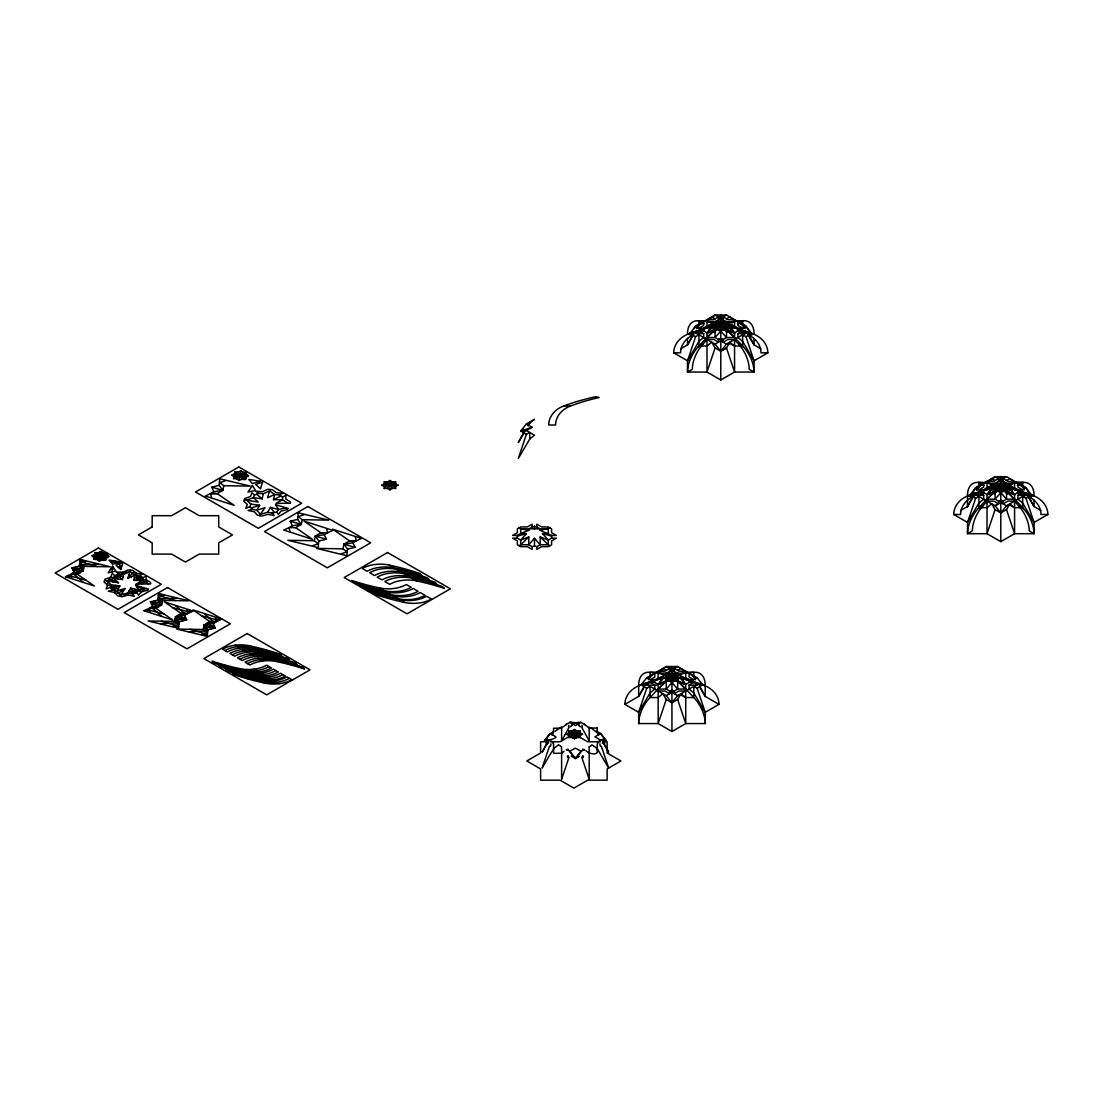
<?xml version="1.0" encoding="UTF-8"?>
<svg xmlns="http://www.w3.org/2000/svg" width="1103" height="1103" viewBox="0 0 1103 1103"><rect width="100%" height="100%" fill="white"/><g stroke="black" fill="none" stroke-linecap="round" stroke-linejoin="round"><path stroke-width="1.5" d="M532.115 546.688L532.115 549.418L527.386 546.688L520.699 546.688L517.362 544.758L517.362 540.897L512.633 538.167L517.362 538.167L520.699 540.098L528.778 536.94L528.778 544.758L532.115 546.688L534.486 545.985L536.844 546.688L540.194 544.758L548.26 544.758L549.942 545.723M536.844 526.917L536.844 524.187L541.573 526.917L548.26 526.917L551.61 528.847L551.61 532.708L556.339 535.438L551.61 535.438L540.194 530.336L540.194 528.847L534.486 526.214L528.778 528.847L520.699 528.847L519.03 527.882M553.554 730.365L553.568 732.709L552.12 735.122M553.554 749.778L553.554 753.28L555.264 753.28M553.554 730.296L553.554 728.449M589.195 756.534L589.195 779.297L581.846 757.458M589.195 740.471L589.195 730.448M589.195 730.034L589.181 728.063L585.638 725.222M597.261 730.669L597.261 732.695L591.277 728.145M597.261 730.517L597.261 728.049L589.181 728.035M695.428 679.751L693.787 676.966L689.058 673.133L689.058 676.994L693.787 679.724L689.058 679.724L677.642 674.636L677.642 673.133L671.934 670.5L666.226 673.133L658.16 673.133L656.478 672.168M744.263 328.211L742.636 325.44L737.907 321.607L737.907 325.468L742.636 328.198L737.907 328.198L726.491 323.11L726.491 321.607L720.783 318.974L715.075 321.607L706.995 321.607L705.327 320.642M561.62 751.115L561.62 779.297L562.709 776.071M589.181 727.18L591.167 728.09M597.233 743.725L597.247 748.62L608.677 768.046L602.362 749.213M85.772 561.399L79.995 563.33L84.09 566.363L110.479 566.777L80.023 559.455L79.43 566.032L83.125 570.982L77.417 574.291L70.757 574.318L65.532 576.717L94.348 585.983L77.417 574.291L72.012 574.305M164.237 595.441L158.46 597.357L162.541 600.39L188.93 600.818L158.474 593.497L157.881 600.06L161.576 605.023L155.881 608.318L149.222 608.346L143.983 610.745L172.799 620.01L155.881 608.318L151.718 608.332M172.84 626.366L178.617 624.436L174.522 621.403L148.133 620.989L178.589 628.296L179.182 621.734L175.501 616.784L181.195 613.475L187.855 613.447L193.094 611.048L164.278 601.783L181.195 613.475L185.773 613.461M201.518 634.459L207.281 632.529L203.2 629.496L176.811 629.082L207.267 636.39L207.86 629.827L204.165 624.877L209.86 621.568L216.533 621.54L221.758 619.141L192.942 609.876L209.86 621.568L215.278 621.554M597.261 752.467C595.758 755.265 588.382 753.666 585.941 750.647M106.605 555.002L106.633 553.072L103.296 552.92L101.007 551.514L98.415 552.727L95.065 552.631L94.651 554.547L92.114 555.802L94.113 557.346L106.605 555.002L108.825 556.436L106.495 557.828L94.651 554.547M246.341 474.318L246.369 472.387L243.032 472.236L240.744 470.829L238.151 472.043L234.815 471.946L234.401 473.863L231.864 475.117L233.864 476.675L246.341 474.318L248.561 475.765L246.231 477.144L234.401 473.863M559.359 728.242L561.62 726.946L561.62 731.248M142.838 577.765L142.714 580.495L136.22 584.052L150.628 583.914L150.697 582.549L146.092 579.737L146.272 575.876L142.838 577.765L139.585 575.573L134.897 575.228L127.81 578.399L130.237 570.182M146.602 582.853L146.727 580.123M282.575 497.246L282.465 499.811L275.957 503.368L290.379 503.23L290.434 501.865L285.842 499.066L286.022 495.206L282.589 497.081L279.321 494.889L274.633 494.544L267.56 497.715L269.987 489.511M106.495 557.828L106.371 559.759L95.065 552.631M246.231 477.144L246.121 479.074L234.815 471.946M99.697 552.12L99.422 554.519L96.761 552.672M94.113 557.346L93.796 559.276L97.092 559.593L99.16 561.11L101.007 551.514M102.165 552.217L101.89 554.602L104.95 552.989M112.01 571.919L112.658 566.253L115.787 571.106L108.232 572.733L112.658 566.253M233.864 476.675L233.533 478.592L236.828 478.923L238.896 480.439L240.744 470.829M71.736 578.124L70.757 574.318L74.094 572.374L83.125 570.982L84.09 566.363M150.187 612.151L149.222 608.346L152.559 606.416L161.576 605.023L162.541 600.39M174.522 621.403L175.501 616.784L184.518 615.391L187.855 613.447L186.89 609.642M212.589 493.62L217.167 493.606L234.084 505.298L205.268 496.033L210.508 493.634L217.167 493.606L222.861 490.311L219.166 485.348L219.773 478.785L250.216 486.092L223.826 485.678L219.745 482.645L225.522 480.729M211.473 497.439L210.508 493.634L213.844 491.69L222.861 490.311L223.826 485.678M203.2 629.496L204.165 624.877L213.196 623.485L216.533 621.54L215.554 617.735M295.618 527.634L312.549 539.339L283.733 530.074L288.958 527.661L295.618 527.648L301.326 524.339L297.631 519.389L298.224 512.812L328.68 520.133L302.291 519.706L298.196 516.673L303.973 514.756M289.937 531.467L288.958 527.661L292.295 525.731L301.326 524.339L302.291 519.706M314.272 540.732L287.883 540.305L318.34 547.626L318.367 543.765L314.272 540.732L315.237 536.099L320.932 532.79L327.605 532.777L332.83 530.364L304.014 521.099L320.932 532.804L323.014 532.79M326.626 528.971L327.605 532.777L324.268 534.707L315.237 536.099L318.932 541.049L318.367 543.765L312.59 545.682M342.936 548.825L316.547 548.398L347.004 555.719L347.031 551.858L342.936 548.825L343.915 544.193L349.61 540.884L356.269 540.87L361.508 538.457L332.692 529.192L349.61 540.897L354.187 540.87M355.304 537.064L356.269 540.87L352.932 542.8L343.915 544.193L347.597 549.142L347.031 551.858L341.254 553.775M122.392 574.305L122.833 572.278M104.564 580.536L106.881 580.854L113.719 578.372L122.447 579.53L123.564 574.401L129.947 571.547L134.897 575.228L133.766 580.357L142.714 580.495L148.271 583.873M136.069 575.311L136.51 573.284M244.314 499.866L246.617 500.169L253.456 497.687L262.183 498.846L263.314 493.717L269.683 490.863L274.633 494.544L273.503 499.673L282.465 499.811L288.007 503.189M98.112 560.352L98.746 557.98L95.451 559.442M100.552 560.572L101.186 558.201L103.558 560.172M114.795 590.408L115.732 587.292L110.631 586.12M120.723 569.493L122.86 562.64L115.994 565.094L120.723 569.493L119.427 563.867M549.501 746.221L546.798 754.107M546.55 754.866L545.682 757.499M568.969 757.458L568.528 758.767M542.897 765.772L545.296 758.616M542.717 766.337L542.138 768.046L544.634 763.786M563.081 774.94L565.536 767.619M565.798 766.861L568.39 759.14M529.743 439.035L529.743 432.473L526.393 434.375L518.327 458.462L529.743 439.035L534.472 435.202L526.393 430.542L520.685 431.08L526.393 423.952L534.472 419.292L529.743 423.125L528.103 425.896M734.557 346.011L729.828 342.178L726.491 347.941L720.783 351.237L715.075 347.941L711.725 342.178L706.995 346.011L698.93 346.011L698.93 334.788L695.579 336.691L687.514 360.791L687.514 372.042L706.995 372.042L720.783 379.997L734.557 372.042L754.052 372.042L754.052 360.791L745.973 336.691L742.636 334.788L742.636 346.011L734.557 346.011L729.828 343.502L726.491 344.108L720.783 340.813L715.075 344.108L695.579 332.858L689.871 333.396L695.579 326.267L715.075 315.017L726.491 315.017L745.973 326.267L751.681 333.396L745.973 336.691M715.075 347.941L706.995 372.042L706.995 339.448L713.682 339.448L718.411 342.178L718.411 339.448L715.075 337.518L706.995 337.518L705.327 338.483M685.721 697.551L680.992 693.718L677.642 699.481L671.934 702.776L666.226 699.481L662.889 693.718L658.16 697.551L650.081 697.551L650.081 686.328L646.744 688.217L638.665 712.317L638.665 723.568L658.16 723.568L671.934 731.523L685.721 723.568L705.203 723.568L705.203 712.317L697.137 688.217L693.787 686.328L693.787 697.551L685.721 697.551L680.992 695.028L677.642 695.648L671.934 692.353L666.226 695.648L646.744 684.384L641.036 684.922L646.744 677.793L666.226 666.543L677.642 666.543L697.137 677.793L702.845 684.922L697.137 688.217M666.226 699.481L658.16 723.568L658.16 690.988L664.847 690.988L669.576 693.718L669.576 690.988L666.226 689.058L658.16 689.058L656.478 690.023M1014.581 507.683L1009.852 503.85L1006.501 509.614L1000.793 512.909L995.085 509.614L991.749 503.85L987.02 507.683L978.94 507.683L978.94 496.46L975.603 498.363L967.524 522.45L967.524 533.7L987.02 533.7L1000.793 541.656L1014.581 533.7L1034.062 533.7L1034.062 522.45L1025.997 498.363L1022.646 496.46L1022.646 507.683L1014.581 507.683L1009.852 505.16L1006.501 505.781L1000.793 502.485L995.085 505.781L975.603 494.53L969.895 495.068L975.603 487.94L995.085 476.675L1006.501 476.675L1025.997 487.94L1031.705 495.068L1025.997 498.363M995.085 509.614L987.02 533.7L987.02 501.12L993.706 501.12L998.436 503.85L998.436 501.12L995.085 499.19L987.02 499.19L985.337 500.155M107.101 584.7L108.163 582.039M108.921 580.109L109.983 577.448M114.767 575.711L112.258 573.395L110.769 577.159L105.102 579.213L104.04 581.874L107.598 585.141L106.109 588.905L110.107 587.458L111.169 584.797L106.881 580.854L118.476 582.756L113.719 578.372L114.767 575.711L118.876 574.056L123.564 574.401M254.517 495.026L251.994 492.71L250.505 496.474L244.838 498.528L243.791 501.189L247.334 504.471L245.845 508.235L249.857 506.773L250.905 504.112L246.617 500.169L258.212 502.072L253.456 497.687L254.517 495.026L258.612 493.372L263.314 493.717M384.23 486.52L384.23 488.45L387.58 488.45L389.938 483.321L392.31 481.859L395.646 481.859L395.646 483.79L398.018 485.155L395.646 486.52L387.58 481.859L384.23 481.859L384.23 483.79L381.872 485.155L384.23 486.52L389.938 483.321L395.646 481.859M718.411 329.7L720.783 324.572L723.141 323.11M572.099 737.493L574.47 732.378L576.828 730.903M669.576 681.227L671.934 676.098L674.305 674.636M998.436 491.359L1000.793 486.244L1003.165 484.769M121.22 574.222L119.703 577.269L114.243 577.034M568.969 727.553L565.039 734.653M546.674 743.822L547.791 741.726M546.55 744.056L545.42 746.124M542.966 750.619L545.172 746.593M563.026 738.321L564.791 735.108M542.773 750.978L542.138 752.136L544.468 748.179M562.64 739.024L562.268 739.713M523.966 432.211L518.327 442.551L524.849 431.452M680.62 348.851L687.514 344.867L693.153 334.526M712.648 323.276L706.995 333.616L715.268 328.846M562.13 739.948L561.62 740.885L561.62 732.254M644.317 686.066L638.665 696.407L624.877 704.362L638.665 712.317L650.081 692.891L654.81 689.058L654.81 685.184L650.081 682.454L654.81 682.454L658.16 684.384L666.226 681.227L671.934 676.098L687.39 672.168M658.96 683.681L663 676.291M960.63 510.524L967.524 506.539L973.177 496.198M987.819 493.813L989.432 490.849M528.061 424.903L529.743 422.022L529.743 423.125M696.42 328.666L698.93 324.337M648.412 678.745L650.081 675.863M976.431 490.325L978.94 486.009M114.781 592.573L115.912 590.629M111.169 584.797L119.896 585.955L117.042 590.85L112.561 589.981L108.315 591.194L114.657 592.421L117.635 595.882L122.116 596.751L128.113 595.041L134.442 596.268L132.346 593.814L127.865 592.945L120.627 595.027L119.882 596.323M127.865 592.945L130.706 588.051L138.868 590.174L146.423 588.519L148.574 589.085L147.609 590.326L141.349 591.704L138.606 595.22L136.924 592.669L132.346 593.814M127.851 595.11L128.982 593.166M250.905 504.112L259.632 505.271L256.778 510.165L252.297 509.296L248.065 510.51L254.407 511.751L257.371 515.198L261.866 516.066L267.85 514.356L274.192 515.584L272.083 513.143L267.602 512.275L260.377 514.343L259.619 515.639M267.602 512.275L270.456 507.366L278.618 509.489L286.173 507.849L288.324 508.4L287.345 509.655L281.1 511.02L278.342 514.536L276.674 511.985L272.083 513.143M687.514 344.867L693.222 335.16M697.289 328.211L698.93 325.44L703.659 321.607L703.659 325.468L698.93 328.198L703.659 328.198C713.103 320.27 725.871 325.468 736.239 320.642M544.992 747.255L548.205 741.809M549.983 754.686L554.437 747.903M544.813 763.483L549.459 755.596M644.373 686.686L638.665 696.407L638.665 685.156A25.562 14.766 60 0 1 649.212 672.265A190.102 109.748 60 0 1 671.934 676.098L689.058 680.386M648.454 679.751L650.081 676.966L654.81 673.133L654.81 676.994L650.081 679.724L654.81 679.724L666.226 674.636L677.642 674.636M967.524 506.539L973.232 496.819M977.313 489.884L978.94 487.112L983.669 483.266L983.669 487.14L978.94 489.87L983.669 489.87C993.127 481.942 1005.881 487.126 1016.249 482.301M125.053 588.547L120.627 595.027L117.042 590.85L125.053 588.547L118.834 592.931M566.294 749.461C571.064 749.847 573.229 759.802 576.566 757.058M549.666 734.198L553.485 731.537M549.487 734.419L548.605 735.549M578.262 754.948L581.129 751.391L584.521 749.461M578.165 755.072L577.048 756.479M136.924 592.669L138.868 590.174L135.71 585.335L146.423 588.519M142.218 591.511L144.162 589.016M276.674 511.985L278.618 509.489L275.447 504.664L286.173 507.849M545.916 738.872L547.433 736.983M545.751 739.093L544.496 740.651A16.118 9.61 -1.7 0 1 544.91 740.94L548.632 743.022M715.075 344.108L720.783 351.237L726.491 344.108L745.973 332.858L751.681 333.396L748.827 331.755M544.496 740.664L550.204 733.536L555.912 736.832C556.284 739.768 539.105 741.202 546.55 740.471M575.408 758.506L581.116 751.377L575.408 748.082L569.699 751.377L575.408 758.506A16.118 9.61 1.7 0 1 575.89 758.271M548.522 735.66L547.626 736.763M97.092 559.593L103.296 552.92M236.828 478.923L243.032 472.236M532.115 526.917L532.115 524.187L527.386 526.917L520.699 526.917L517.362 528.847L517.362 532.708L512.633 535.438L517.362 535.438L520.699 533.507L526.407 533.645L520.699 540.098L520.699 544.758L519.03 545.723M536.844 546.688L536.844 549.418L541.573 546.688L548.26 546.688L551.61 544.758L551.61 540.897L556.339 538.167L551.61 538.167L548.26 540.098L540.194 536.94L540.194 544.758L534.486 538.305L528.778 544.758L520.699 544.758L528.778 536.94M130.099 593.386L132.622 590.574L137.903 591.415M127.81 578.399L132.415 573.381M742.636 336.112L745.973 332.858L740.265 329.563L745.973 326.267M693.787 687.638L697.137 684.384L702.845 684.922L699.991 683.281M1022.646 497.77L1025.997 494.53L1031.705 495.068L1028.851 493.413M384.23 488.45L389.938 483.321L395.646 483.79M568.762 737.493L574.47 732.378L580.178 730.903L580.178 737.493L568.762 737.493L568.762 730.903L580.178 730.903M138.247 580.426L141.929 577.269M562.103 727.663L565.177 725.222M555.25 731.317L557.249 729.703M695.579 332.858L701.287 329.563L695.579 326.267L698.93 325.647L698.93 320.78L706.995 320.78L711.725 316.947L715.075 318.85M554.878 747.531L558.49 744.897M677.642 670.376L680.992 668.473L685.721 672.306L685.721 671.203L679.034 671.203L671.934 667.081L664.847 671.203L658.16 671.203L658.16 672.306L662.889 668.473L666.226 670.376M557.401 729.593L560.365 728.049M564.129 751.253L561.634 753.28L556.202 753.28M597.33 742.057L600.625 740.141L605.685 740.596M572.292 724.63L574.966 723.085A16.118 8.989 -1.6 0 0 575.449 722.837L576.207 722.741M575.849 758.244L578.524 756.686M545.764 739.934L547.46 738.955M572.03 724.795L571.313 725.209M578 757.003L579.489 756.12M545.585 740.03L544.965 740.403A16.118 8.989 -1.6 0 1 544.551 740.692M602.183 743.022L605.133 741.34M604.871 741.492L605.85 740.913M592.173 744.994L596.516 748.013M103.406 558.049L104.592 557.36L104.675 555.416L102.4 553.982L99.049 553.858L96.471 555.099L96.099 557.029L98.139 558.573L102.841 558.325M387.58 481.859L389.938 480.494L392.31 481.859M387.58 488.45L389.938 489.815L392.31 488.45L395.646 488.45L395.646 486.52M526.393 434.375L520.685 431.08L523.539 429.425M695.579 336.691L689.871 333.396L692.725 331.755M526.393 430.542L532.101 427.247L526.393 423.952M726.491 315.017L720.783 318.312L715.075 315.017L708.181 320.146M702.901 344.177A25.562 14.766 -60 0 0 692.353 369.243L687.514 372.042A25.562 14.766 -60 0 1 698.061 346.976L702.901 344.177A190.102 109.748 -60 0 1 707.85 338.842M737.424 323.606A190.102 109.748 -60 0 1 738.652 323.537L743.505 320.739A25.562 14.766 -60 0 1 754.052 333.616L751.929 334.843M726.491 323.11L712.703 326.405L706.995 326.267L706.995 321.607L720.783 324.572A190.102 155.22 0 0 1 752.922 333.851A25.562 20.874 0 0 1 767.84 352.836L754.052 360.791L742.636 341.351L737.907 337.518L737.907 333.657L742.636 330.928L737.907 330.928L734.557 332.858L726.491 329.7L718.411 323.11M720.783 351.237L726.491 347.941L734.557 372.042L734.557 339.448L727.87 339.448L723.141 342.178L723.141 339.448L726.491 337.518L734.557 337.518L736.239 338.483M750.716 335.546L749.199 336.415A25.562 14.766 -60 0 0 749.158 335.022M549.942 527.882L540.194 530.336M646.744 688.217L641.036 684.922L643.89 683.281M975.603 498.363L969.895 495.068L974.17 492.586M646.744 684.384L652.452 681.089L646.744 677.793L650.081 677.187L650.081 672.306L656.547 672.306M677.642 666.543L671.934 669.838L666.226 666.543L662.889 669.797L658.16 672.306M975.603 494.53L981.312 491.235L975.603 487.94L978.94 487.319L978.94 482.438L987.02 482.438L991.749 479.929L995.085 476.675L1000.793 479.97L1006.501 476.675M566.39 734.198L574.47 729.538L582.536 734.198L574.47 738.872L566.39 734.198L574.47 732.378L580.178 732.833M569.741 736.197L560.09 741.767L550.356 741.767M659.539 684.356L666.419 680.372M988.398 494.489L995.278 490.518M982.925 505.836A25.562 14.766 -60 0 0 972.377 530.901L967.524 533.7A25.562 14.766 -60 0 1 978.071 508.635L982.925 505.836A190.102 109.748 -60 0 1 987.861 500.5M1017.449 485.265A190.102 109.748 -60 0 1 1018.676 485.196L1023.515 482.397A25.562 14.766 -60 0 1 1034.062 495.288L1032.849 495.992M998.436 503.85L995.085 505.781L1000.793 512.909L1006.501 505.781L1025.997 494.53L1020.289 491.235L1025.997 487.94M718.991 704.362L705.203 696.407L705.203 685.156A25.562 14.766 -60 0 0 694.656 672.265A190.102 109.748 -60 0 0 671.934 676.098L663.868 677.931L658.16 677.793L658.16 673.133L671.934 676.098A190.102 155.22 0 0 1 704.072 685.39A25.562 20.874 0 0 1 718.991 704.362L705.203 712.317L693.787 692.891L689.058 689.058L689.058 685.184L693.787 682.454L689.058 682.454L685.721 684.384L677.642 681.227L669.576 674.636M666.226 695.648L671.934 702.776L677.642 695.648L697.137 684.384L691.429 681.089L697.137 677.793M985.337 482.301L1000.793 486.244A190.102 155.22 0 0 1 1032.932 495.523A25.562 20.874 0 0 1 1047.85 514.494L1034.062 522.45L1022.646 503.023L1017.917 499.19L1017.917 495.33L1022.646 492.6L1017.917 492.6L1014.581 494.53L1006.501 491.359L998.436 484.769M591.691 745.27L589.181 746.869M1031.346 496.86L1029.223 498.087A25.562 14.766 -60 0 0 1018.676 485.196M110.838 588.051L115.525 585.376M726.491 318.85L729.828 316.947L734.557 320.78L742.636 320.78L742.636 325.44M1006.501 480.508L1009.852 478.605L1013.395 481.487M715.075 327.77L720.783 324.572A190.102 109.748 -60 0 1 743.505 320.739M995.085 489.429L1000.793 486.244L1006.501 484.769L1017.917 489.87L1022.646 489.87L1017.917 487.14L1017.917 483.266L1022.646 487.112L1024.287 489.884M666.226 679.296L671.934 676.098L677.642 676.566M568.762 735.563L574.47 732.378L582.536 734.198M233.533 478.592L246.369 472.387M93.796 559.276L106.633 553.072M106.619 554.051L103.558 555.664L107.694 555.719M273.503 499.673L280.755 496.088M133.766 580.357L141.005 576.772M279.321 494.889L283.057 493.22L276.426 492.724L272.331 489.677L267.643 489.332L262.349 491.704L255.717 491.221L258.612 493.372M139.585 575.573L143.321 573.891L136.689 573.408L132.581 570.361L127.893 570.017L122.612 572.388L115.98 571.892L118.876 574.056M93.948 558.297L97.243 556.85L93.135 556.588M566.294 724.147L570.237 722.327M528.778 530.336L520.699 533.507L520.699 528.847L528.778 530.336L528.778 528.847L548.26 528.847L548.26 533.507L542.552 533.645L548.26 540.098L548.26 544.758L540.194 536.94M238.896 480.439L241.667 479.35L244.976 479.626L240.192 475.655L238.151 472.043M99.16 561.11L101.917 560.034L105.24 560.31L100.442 556.339L98.415 552.727M112.671 581.805L116.091 580.564M118.366 567.3L121.785 566.06M689.871 333.396L701.287 329.563M520.685 431.08L532.101 427.247M969.895 495.068L981.312 491.235M641.036 684.922L652.452 681.089M80.009 561.386L82.904 560.434M158.474 595.427L161.355 594.462M175.722 627.331L178.603 626.366M204.386 635.425L207.281 634.459M249.857 506.773L251.319 507.959L259.632 505.271M110.107 587.458L111.568 588.644L119.896 585.955M120.613 561.979L112.575 564.253L109.018 560.076L120.613 561.979L110.796 562.158M703.659 328.859L712.703 326.405L720.783 321.745L734.557 321.607L734.557 326.267L737.907 328.198L737.907 330.928M134.332 577.793L140.288 576.166M517.362 536.099L526.407 533.645M983.669 490.518L1000.793 486.244A190.102 109.748 -60 0 1 1023.515 482.397M654.81 680.386L663.868 677.931L671.934 673.271L685.721 673.133L685.721 677.793L689.058 679.724L689.058 682.454M213.844 491.69L211.762 487.195L219.166 485.348M74.094 572.374L72.012 567.88L79.43 566.032M292.295 525.731L290.213 521.223L297.631 519.389M318.932 541.049L326.35 539.215L324.268 534.707M347.597 549.142L355.014 547.309L352.932 542.8M152.559 606.416L150.463 601.907L157.881 600.06M179.182 621.734L186.6 619.886L184.518 615.391M207.86 629.827L215.278 627.979L213.196 623.485M381.872 485.155L389.938 483.321L398.018 485.155M137.296 587.761L141.06 586.934M110.438 569.493L114.216 568.679M136.22 584.052L145.499 582.177M73.06 570.127L77.568 569.424L75.721 566.956M151.511 604.154L156.019 603.465L154.172 600.983M185.566 617.639L181.057 618.328L182.891 620.81M214.23 625.732L209.722 626.421L211.569 628.903M112.065 589.305L118.462 588.395M548.067 740.32L547.047 740.43M580.578 722.327L584.521 724.147M546.702 740.458L548.605 740.265M575.408 722.81L581.116 722.272L575.408 725.567L569.699 722.272L575.408 722.81L574.056 722.686M577.476 722.617L578.524 722.52M548.701 740.251L553.485 742.057M72.426 573.339L80.271 572.636M150.89 607.381L158.722 606.664M178.341 615.129L186.186 614.426M207.019 623.223L214.864 622.519M65.532 576.717L71.24 576.221L85.882 580.137M143.983 610.745L149.705 610.249L164.333 614.164M193.094 611.048L187.372 611.545L172.73 607.629M221.758 619.141L216.036 619.638L201.408 615.722M715.075 325.04L726.491 325.04M384.23 483.79L389.938 483.321L395.646 488.45M995.085 486.699L1006.501 486.699M666.226 676.566L671.934 676.098L677.642 679.296M568.762 732.833L574.47 732.378L580.178 735.563M550.107 740.141L550.011 740.154M98.126 564.088L82.049 564.846L81.277 568.514L72.012 567.88L78.603 571.685L74.094 574.305L83.042 582.053M176.577 598.129L160.5 598.874L159.728 602.541L150.463 601.907L157.067 605.712L152.545 608.332L161.493 616.081M160.487 623.678L176.577 622.919L177.349 619.252L186.6 619.886L180.01 616.081L184.518 613.461L175.584 605.712M189.164 631.771L205.241 631.013L206.013 627.345L215.278 627.979L208.674 624.174L213.196 621.554L204.248 613.806M734.557 326.267L728.849 326.405L720.783 324.572A190.102 109.748 60 0 0 698.061 320.739A25.562 14.766 60 0 0 687.514 333.616L689.623 334.843M685.721 677.793L680.013 677.931L671.934 682.592L666.226 689.058L666.226 673.133L671.934 673.271L680.013 677.931L685.721 684.384L685.721 689.058L687.39 690.023M597.068 728.049L596.682 728.049M734.956 340.151A190.102 109.748 60 0 1 738.652 344.177A25.562 14.766 60 0 1 749.199 369.243L754.052 372.042A25.562 14.766 60 0 0 743.505 346.976A190.102 109.748 60 0 0 720.783 324.572L715.075 329.7L706.995 332.858L703.659 330.928L698.93 330.928L703.659 333.657L703.659 337.518L698.93 341.351L687.514 360.791L673.726 352.836A25.562 20.874 0 0 1 688.644 333.851A190.102 155.22 0 0 1 720.783 324.572L726.491 327.77M697.248 333.616L703.755 333.616M737.81 333.616L744.304 333.616M688.644 333.851L693.36 333.851M748.206 333.851L752.922 333.851M673.726 352.836L680.592 352.836A25.562 20.874 0 0 1 693.939 334.485M767.84 352.836L760.973 352.836A25.562 20.874 0 0 0 747.613 334.485M563.647 406.014L570.499 406.014A190.102 155.22 0 0 1 599.136 397.507L595.785 396.735A190.102 155.22 0 0 0 563.647 406.014A25.562 20.874 0 0 0 548.729 425L555.581 425A25.562 20.874 0 0 1 570.499 406.014M1017.917 492.6L1017.917 489.87L1014.581 487.926L1014.581 483.266L1006.501 483.266L1003.165 481.335L998.436 481.335L995.085 483.266L987.02 483.266L987.02 487.94L992.728 488.064L1000.793 492.724L1006.501 499.19L1014.581 499.19L1016.249 500.155M1006.501 489.429L1000.793 486.244L995.085 491.359L987.02 494.53L983.669 492.6L978.94 492.6L983.669 495.33L983.669 499.19L978.94 503.023L967.524 522.45L953.737 514.494A25.562 20.874 0 0 1 968.655 495.523A190.102 155.22 0 0 1 1000.793 486.244L1017.917 490.518M977.272 495.288L983.766 495.288M1017.821 495.288L1024.329 495.288M968.655 495.523L974.666 495.523M1026.507 495.523L1026.08 495.523A190.102 155.22 0 0 0 1017.311 492.462M1027.362 495.523L1032.932 495.523M953.737 514.494L960.603 514.494A25.562 20.874 0 0 1 973.963 496.157M1047.85 514.494L1040.984 514.494A25.562 20.874 0 0 0 1027.638 496.157M687.334 672.306L693.787 672.306L693.787 676.966M638.665 685.156L641.918 685.156M645.158 685.156L656.533 685.156M688.961 685.156L697.082 685.156M700.336 685.156L705.203 685.156M547.102 741.767L540.608 741.767L540.608 753.018L526.82 760.973L540.608 768.929L540.608 780.179L560.09 780.179L573.877 788.135L587.665 780.179L607.146 780.179L607.146 768.929L620.934 760.973L607.146 753.018L607.146 741.767L603.906 741.767M600.652 741.767L587.665 741.767L579.392 736.997M559.607 728.049L553.554 728.338M231.864 475.117L248.561 475.765M92.114 555.802L108.825 556.436M107.639 557.139L103.503 557.084L106.426 558.78M142.742 579.806L146.299 579.861M93.397 555.167L97.519 555.429L94.858 553.596M123.343 572.057L128.031 572.402M131.422 572.65L136.124 572.995M572.65 722.548L573.863 722.672M575.228 722.796L575.311 722.81A16.118 8.989 1.6 0 0 575.794 723.113L579.489 725.209M572.112 722.506L570.692 722.368M605.768 740.609L600.625 733.523L597.33 731.537M142.783 579.13L137.379 578.565L137.241 575.394M110.521 577.255L113.981 577.71M107.446 585.004L110.907 585.459M115.07 592.904L119.551 593.772M122.791 594.407L127.286 595.275M384.23 481.859L389.938 483.321L392.31 488.45M568.762 730.903L574.47 732.378L580.178 737.493M138.385 590.794L141.625 591.635M737.907 328.859L728.849 326.405L720.783 321.745L715.075 321.607L715.075 337.518L720.783 331.065L728.849 326.405L734.557 332.858L734.557 337.518L726.491 329.7L715.075 329.7L706.995 337.518L706.995 332.858L712.703 326.405L720.783 331.065L726.491 337.518L726.491 321.607M542.552 533.645L551.61 536.099M211.762 487.195L222.861 490.311M290.213 521.223L301.326 524.339M315.237 536.099L326.35 539.215M343.915 544.193L355.014 547.309M72.012 567.88L83.125 570.982M150.463 601.907L161.576 605.023M175.501 616.784L186.6 619.886M204.165 624.877L215.278 627.979M97.285 566.57L82.89 562.365L80.023 559.455M175.735 600.597L161.341 596.392L158.474 593.497M190.006 629.289L204.4 633.494L207.267 636.39M161.328 621.196L175.735 625.401L178.589 628.296M1006.501 509.614L1014.581 533.7L1014.581 501.12L1007.894 501.12L1003.165 503.85L1003.165 501.12L1000.793 500.404L998.436 501.12L1003.165 501.12L1006.501 499.19L1006.501 483.266L1000.793 480.632L998.436 481.335L998.436 478.605M740.265 329.563L751.681 333.396M1020.289 491.235L1031.705 495.068M691.429 681.089L702.845 684.922M110.3 579.613L118.476 582.756M117.924 574.539L122.998 576.966M603.162 738.858L605.051 739.934M571.313 756.12L574.966 758.244A16.118 9.61 -1.7 0 1 575.352 758.533M995.085 480.508L991.749 478.605L987.02 482.438L987.02 481.335L993.706 481.335L1000.793 477.213L1007.894 481.335L1022.646 482.438L1022.646 487.112M561.468 746.621L561.62 750.909M726.298 328.846L734.557 333.616L728.904 323.276M760.946 348.851L754.052 344.867L748.344 335.16M1006.308 490.518L1013.202 494.489M1040.956 510.524L1034.062 506.539L1027.541 495.44M698.061 320.739L702.901 323.537A190.102 109.748 60 0 1 704.128 323.606M738.652 344.177L743.505 346.976M967.524 506.746L967.524 495.288A25.562 14.766 60 0 1 978.071 482.397L982.925 485.196A190.102 109.748 60 0 1 984.152 485.265M1018.676 505.836L1023.515 508.635A25.562 14.766 60 0 1 1034.062 533.7L1029.223 530.901A25.562 14.766 60 0 0 1018.676 505.836A190.102 109.748 60 0 0 1013.726 500.5M691.14 335.726L692.353 336.415A25.562 14.766 60 0 1 692.394 335.022M967.524 495.288L969.041 496.157M970.254 496.86L972.377 498.087A25.562 14.766 60 0 1 972.419 496.695M676.07 679.586L684.343 684.356M389.262 565.094L394.102 567.893A190.102 109.748 0 0 1 421.732 575.325L420.022 573.574A190.102 109.748 0 0 0 389.262 565.094A25.562 14.766 0 0 0 362.28 568.486L367.12 571.299A25.562 14.766 0 0 1 394.102 567.893M396.639 569.355L401.492 572.154A190.102 109.748 0 0 1 429.108 579.585L427.399 577.834A190.102 109.748 0 0 0 396.639 569.355A25.562 14.766 0 0 0 369.657 572.747L374.51 575.559A25.562 14.766 0 0 1 401.492 572.154M404.194 573.725L409.048 576.524A190.102 109.748 0 0 1 436.678 583.956L434.968 582.205A190.102 109.748 0 0 0 404.194 573.725A25.562 14.766 0 0 0 377.212 577.117L382.065 579.916A25.562 14.766 0 0 1 409.048 576.524M411.846 578.137L416.7 580.936A190.102 109.748 0 0 1 444.33 588.368L442.606 586.617A190.102 109.748 0 0 0 411.846 578.137A25.562 14.766 0 0 0 384.864 581.529L389.717 584.328A25.562 14.766 0 0 1 416.7 580.936M379.377 587.913L384.23 590.712A25.562 14.766 0 0 0 411.212 587.32L406.359 584.521A25.562 14.766 0 0 1 379.377 587.913A190.102 109.748 0 0 1 351.747 580.481L353.47 582.232A190.102 109.748 0 0 0 384.23 590.712M386.215 591.87L391.069 594.669A25.562 14.766 0 0 0 418.051 591.263L413.198 588.464A25.562 14.766 0 0 1 386.215 591.87A190.102 109.748 0 0 1 358.585 584.438L360.309 586.189A190.102 109.748 0 0 0 391.069 594.669M393.247 595.923L398.086 598.722A25.562 14.766 0 0 0 425.069 595.33L420.229 592.518A25.562 14.766 0 0 1 393.247 595.923A190.102 109.748 0 0 1 365.617 588.492L367.327 590.243A190.102 109.748 0 0 0 398.086 598.722M399.686 599.646L404.539 602.445A25.562 14.766 0 0 0 431.521 599.039L426.668 596.24A25.562 14.766 0 0 1 399.686 599.646A190.102 109.748 0 0 1 372.056 592.214L373.765 593.966A190.102 109.748 0 0 0 404.539 602.445M558.904 745.145L560.903 746.304M265.216 649.612L270.07 652.411M272.606 653.872L277.446 656.671M280.162 658.243L285.015 661.042M287.814 662.655L292.667 665.454M249.512 645.779L254.366 648.578A190.102 109.748 0 0 1 281.996 656.009L280.272 654.258A190.102 109.748 0 0 0 249.512 645.779A25.562 14.766 0 0 0 222.53 649.171L227.383 651.97A25.562 14.766 0 0 1 254.366 648.578M256.889 650.039L261.742 652.838A190.102 109.748 0 0 1 289.372 660.27L287.649 658.519A190.102 109.748 0 0 0 256.889 650.039A25.562 14.766 0 0 0 229.907 653.431L234.76 656.23A25.562 14.766 0 0 1 261.742 652.838M264.458 654.396L269.311 657.195A190.102 109.748 0 0 1 296.928 664.626L295.218 662.875A190.102 109.748 0 0 0 264.458 654.396A25.562 14.766 0 0 0 237.476 657.802L242.329 660.6A25.562 14.766 0 0 1 269.311 657.195M272.096 658.808L276.95 661.621A190.102 109.748 0 0 1 304.58 669.052L302.87 667.301A190.102 109.748 0 0 0 272.096 658.808A25.562 14.766 0 0 0 245.114 662.214L249.967 665.012A25.562 14.766 0 0 1 276.95 661.621M135.71 585.335L142.645 589.347M235.16 645.186L240.013 647.985M242.536 649.446L247.389 652.245M250.105 653.817L254.958 656.616M257.744 658.229L262.597 661.028M253.993 669.176L258.833 671.989M260.818 673.133L265.671 675.932M267.85 677.187L272.703 679.986M274.289 680.909L279.142 683.708M239.627 668.597L244.48 671.396A25.562 14.766 0 0 0 271.462 668.004L266.609 665.192A25.562 14.766 0 0 1 239.627 668.597A190.102 109.748 0 0 1 212.01 661.166L213.72 662.917A190.102 109.748 0 0 0 244.48 671.396M246.465 672.54L251.319 675.339A25.562 14.766 0 0 0 278.301 671.948L273.447 669.149A25.562 14.766 0 0 1 246.465 672.54A190.102 109.748 0 0 1 218.849 665.109L220.559 666.86A190.102 109.748 0 0 0 251.319 675.339M253.497 676.608L258.35 679.407A25.562 14.766 0 0 0 285.332 676.001L280.479 673.202A25.562 14.766 0 0 1 253.497 676.608A190.102 109.748 0 0 1 225.867 669.176L227.59 670.927A190.102 109.748 0 0 0 258.35 679.407M259.936 680.317L264.789 683.115A25.562 14.766 0 0 0 291.771 679.724L286.918 676.925A25.562 14.766 0 0 1 259.936 680.317A190.102 109.748 0 0 1 232.306 672.885L234.029 674.636A190.102 109.748 0 0 0 264.789 683.115M223.923 664.751L228.776 667.563M230.761 668.708L235.615 671.506M237.793 672.761L242.632 675.56M244.232 676.484L249.085 679.283M605.133 739.975L605.85 740.403A16.118 8.989 1.6 0 0 606.264 740.692A16.118 9.61 1.7 0 0 605.905 740.94M139.461 582.274L142.246 583.956M572.099 730.903L574.47 732.378L576.828 737.493M129.285 590.505L133.435 593.455M128.886 574.966L131.354 576.814M596.585 748.082L597.261 751.681M256.723 494.337L262.183 498.846M122.447 579.53L116.973 575.008M203.683 627.18L207.571 631.178M158.17 598.708L162.058 602.707M175.019 619.086L178.907 623.085M79.719 564.681L83.607 568.665M121.04 589.705L122.847 591.787M114.809 561.027L116.601 563.109M274.275 512.412L270.456 507.366M130.706 588.051L134.525 593.097M251.319 507.959L252.297 509.296M111.568 588.644L112.561 589.981M115.87 575.366L118.076 578.951M598.695 735.122L597.261 732.185M602.61 741.809L608.677 752.136L603.024 741.726M699.495 686.686L705.203 696.407L699.564 686.066M1022.646 486.009L1024.329 488.891M742.636 324.337L745.145 328.666M693.787 675.863L695.469 678.745M589.195 740.885L581.846 727.553M1028.423 496.198L1034.062 506.539L1034.062 500.114M1012.154 490.849L1014.581 495.288M748.399 334.526L754.052 344.867L754.052 338.442M680.068 674.815L684.908 683.681M1003.165 491.359L1000.793 486.244A190.102 109.748 60 0 0 978.071 482.397M723.141 329.7L720.783 324.572A190.102 109.748 -60 0 0 698.061 346.976M674.305 681.227L671.934 676.098A190.102 155.22 0 0 0 639.795 685.39A25.562 20.874 0 0 0 624.877 704.362M240.192 475.655L241.667 479.35M100.442 556.339L101.917 560.034M602.293 749.034L601.3 746.221M677.642 699.481L685.721 723.568L685.721 690.988L679.034 690.988L674.305 693.718L674.305 690.988L677.642 689.044L685.721 689.058L677.642 681.227L666.226 681.227L658.16 689.058L658.16 684.384L663.868 677.931L671.934 682.592L677.642 689.044L677.642 673.133M218.656 618.438L219.139 620.341M189.992 610.345L190.474 612.248M146.602 609.545L147.085 611.448M68.138 575.518L68.634 577.42M134.787 589.112L135.724 592.876M589.195 755.72L589.181 747.048M553.554 749.199L553.582 743.725M1003.165 478.605L1003.165 481.335M1000.793 476.524L1000.793 541.656M983.669 489.87L983.669 492.6M734.557 320.78L734.557 319.677L727.87 319.677L720.783 315.555L713.682 319.677L706.995 319.677L706.995 320.78M723.141 316.947L723.141 319.677L718.411 319.677L718.411 316.947M720.783 314.865L720.783 379.997M703.659 328.198L703.659 330.928M687.514 338.442L687.514 345.074M674.305 668.473L674.305 671.203L669.576 671.203L669.576 668.473M671.934 666.405L671.934 731.523M654.81 679.724L654.81 682.454M574.47 729.538L574.47 738.872M551.61 535.438L551.61 538.167M534.486 526.214L534.486 528.971M534.486 538.305L534.486 545.985M517.362 535.438L517.362 538.167M389.938 480.494L389.938 489.815M975.521 495.523A190.102 155.22 0 0 1 984.276 492.462M989.625 490.794A190.102 155.22 0 0 1 1004.157 487.002M978.071 508.635A190.102 109.748 -60 0 1 1000.793 486.244A190.102 109.748 60 0 1 1023.515 508.635M994.161 494.089A190.102 109.748 -60 0 1 998.008 490.394M1001.869 486.795A190.102 109.748 -60 0 1 1003.165 485.623M998.422 485.623A190.102 109.748 60 0 1 1007.425 494.089M997.443 487.002A190.102 155.22 0 0 1 1011.975 490.794M998.422 488.367A190.102 109.748 -60 0 1 1011.217 485.871M973.08 492.738A25.562 14.766 60 0 1 982.925 485.196M990.37 485.871A190.102 109.748 60 0 1 1003.165 488.367M224.957 650.577A25.562 14.766 0 0 1 251.939 647.171A190.102 109.748 0 0 1 281.127 655.113M232.333 654.837A25.562 14.766 0 0 1 259.315 651.432A190.102 109.748 0 0 1 288.503 659.373M239.902 659.194A25.562 14.766 0 0 1 266.885 655.802A190.102 109.748 0 0 1 296.073 663.744M247.541 663.62A25.562 14.766 0 0 1 274.523 660.214A190.102 109.748 0 0 1 303.711 668.156M289.344 678.317A25.562 14.766 0 0 1 262.362 681.723A190.102 109.748 0 0 1 233.174 673.768M282.906 674.609A25.562 14.766 0 0 1 255.924 678A190.102 109.748 0 0 1 226.735 670.059M275.874 670.541A25.562 14.766 0 0 1 248.892 673.947A190.102 109.748 0 0 1 219.704 666.005M269.035 666.598A25.562 14.766 0 0 1 242.053 670.004A190.102 109.748 0 0 1 212.879 662.048M697.234 333.216A190.102 155.22 0 0 1 704.265 330.79M709.601 329.121A190.102 155.22 0 0 1 724.133 325.33M710.36 324.199A190.102 109.748 60 0 1 723.154 326.709M693.966 328.749A25.562 14.766 60 0 1 702.901 323.537M738.652 323.537A25.562 14.766 -60 0 1 748.096 329.866M718.411 326.709A190.102 109.748 -60 0 1 732.461 324.048M717.419 325.33A190.102 155.22 0 0 1 731.951 329.121M737.3 330.79A190.102 155.22 0 0 1 744.318 333.216M718.411 323.965A190.102 109.748 60 0 1 719.707 325.137M724.864 329.949A190.102 109.748 60 0 1 727.415 332.43M714.151 332.43A190.102 109.748 -60 0 1 716.702 329.949M721.858 325.137A190.102 109.748 -60 0 1 723.154 323.965M705.203 723.568A25.562 14.766 60 0 0 694.656 698.502A190.102 109.748 60 0 0 671.934 676.098A190.102 109.748 -60 0 0 649.212 698.502A25.562 14.766 -60 0 0 638.665 723.568M566.528 724.437A9.872 8.7 87.8 0 1 565.315 725.471M571.878 725.746A13.277 10.437 27.4 0 1 570.21 726.78M568.872 725.195A14.215 7.225 73.9 0 1 568.431 726.78M552.851 742.098A9.872 6.618 79.8 0 1 552.961 743.615M546.054 743.574A13.277 3.833 19.8 0 1 547.267 744.235M550.962 743.822A14.215 10.41 -54.3 0 1 550.452 746.262M584.121 750.288A9.872 3.061 29.7 0 1 582.894 749.075M582.287 756.755A13.277 3.392 -17.1 0 1 583.584 756.217M583.142 757.623A14.215 5.612 64.2 0 1 582.536 755.762M567.921 749.075A9.872 3.061 -29.7 0 1 566.68 750.288M567.218 756.217A13.277 3.392 17.1 0 1 568.514 756.755M568.279 755.762A14.215 5.612 -64.2 0 1 567.659 757.623M597.854 743.615A9.872 6.618 -79.8 0 1 597.964 742.098M603.534 744.235A13.277 3.833 -19.8 0 1 604.761 743.574M600.363 746.262A14.215 10.41 54.3 0 1 599.853 743.822M585.5 725.471A9.872 8.7 -87.8 0 1 584.273 724.437M580.605 726.78A13.277 10.437 -27.4 0 1 578.937 725.746M582.384 726.78A14.215 7.225 -73.9 0 1 581.929 725.195M1006.501 483.266L1006.501 484.769L1014.581 487.94L1008.873 488.064L1000.793 492.724L995.085 499.19L995.085 483.266L1006.501 483.266M262.597 481.956L260.473 488.808L255.744 484.424L262.597 481.956M252.394 485.582L247.968 492.048L255.538 490.421L252.394 485.582M264.803 507.863L260.377 514.343L256.778 510.165L264.803 507.863M992.728 488.064L987.02 494.53L987.02 499.19L995.085 491.359L1006.501 491.359L1014.581 499.19L1014.581 494.53L1008.873 488.064L1000.793 483.404L992.728 488.064M98.484 547.998L55.15 573.022L117.993 609.311L161.328 584.287L98.484 547.998M238.827 466.983L195.493 491.993L258.336 528.282L301.671 503.258L238.827 466.983M152.173 526.931L138.385 534.886L152.173 542.841L152.173 554.106L171.654 554.106L185.442 562.061L199.229 554.106L218.711 554.106L218.711 542.841L232.499 534.886L218.711 526.931L218.711 515.68L199.229 515.68L185.442 507.725L171.654 515.68L152.173 515.68L152.173 526.931M167.504 587.541L124.156 612.565L187 648.84L230.348 623.815L167.504 587.541M307.847 506.511L264.499 531.536L327.343 567.811L370.691 542.8L307.847 506.511M247.196 633.549L203.862 658.574L266.705 694.849L310.04 669.838L247.196 633.549M387.539 552.52L344.205 577.545L407.048 613.833L450.382 588.809L387.539 552.52M600.611 733.536L594.889 736.832L600.611 740.127L606.319 740.664L600.611 733.536M720.783 338.745L718.411 339.448L723.141 339.448L720.783 338.745M671.934 690.271L669.576 690.988L674.305 690.988L671.934 690.271M260.349 481.294L252.325 483.569L248.754 479.391L260.349 481.294M577.048 722.658L576.29 722.727L577.048 722.658"/></g></svg>
